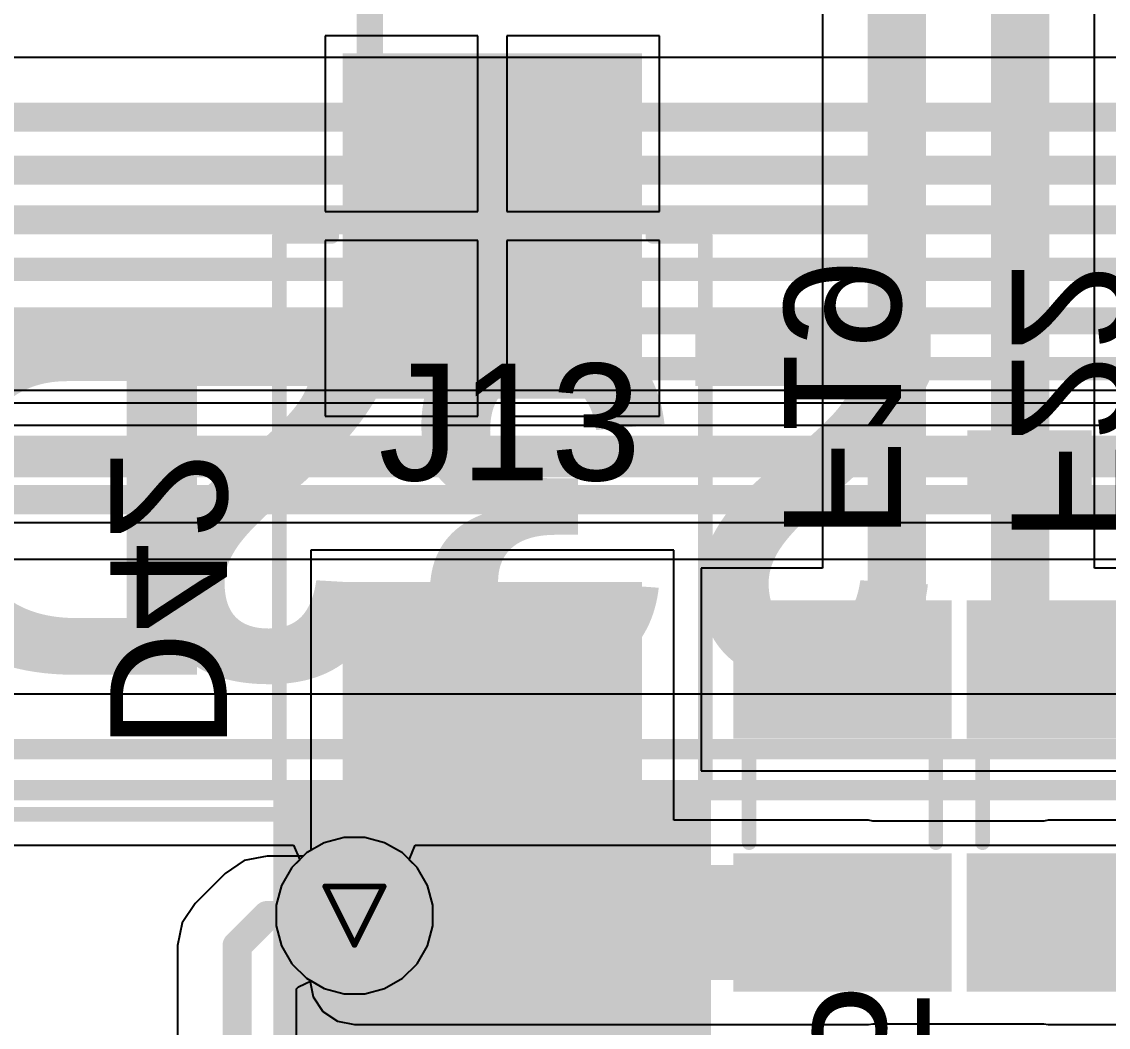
# Model space of a CAD drawing. Header units: inches. Extents: x -21 to 276, y -5 to 220.
# Drawn here: x 58.21 to 67.67, y 77.16 to 85.91 of the extents above; entities that cross this region are included whole.
import ezdxf

# ---------------------------------------------------------------- set-up
doc = ezdxf.new("R2010")
doc.units = ezdxf.units.IN
for name, color, linetype in [('Bottom Layer', 5, 'Continuous'), ('Bottom Overlay', 54, 'Continuous'), ('Bottom Paste', 16, 'Continuous'), ('Bottom Solder', 6, 'Continuous'), ('Drill Drawing', 1, 'Continuous'), ('Ground', 16, 'Continuous'), ('Power + Signal', 76, 'Continuous'), ('Top Layer', 1, 'Continuous'), ('Top Overlay', 2, 'Continuous'), ('Top Solder', 216, 'Continuous'), ('Via Holes', 16, 'Continuous')]:
    doc.layers.add(name, color=color, linetype=linetype)
doc.styles.add('Arial', font='', dxfattribs={"height": 0.2})
doc.styles.add('Arial_Bold', font='', dxfattribs={"height": 0.2})
doc.styles.get('Arial').set_extended_font_data('Arial')
doc.styles.get('Arial_Bold').set_extended_font_data('Arial', bold=True)

# ---------------------------------------------------------------- blocks, each defined once
blk = doc.blocks.new('91304_99_052R2_132')
at = {"layer": 'Top Overlay'}
for points in [[(-15.0114, -1.6256, 0.127, 0.127, 0), (-15.0114, 4.5974, 0.127, 0.127, 0)], [(-12.319, 4.5974, 0.127, 0.127, 0), (-15.0114, 4.5974, 0.127, 0.127, 0)]]:
    blk.add_lwpolyline(points, format="xyseb", dxfattribs=at)
blk.add_lwpolyline([(-15.0432, 4.5974, 0.0635, 0.0635, 1), (-14.9796, 4.5974, 0.0635, 0.0635, 1)], format="xyseb", close=True, dxfattribs=at)
blk.add_lwpolyline([(-15.0432, 4.5974, 0.0635, 0.0635, 1), (-14.9796, 4.5974, 0.0635, 0.0635, 1)], format="xyseb", close=True, dxfattribs=at)
blk = doc.blocks.new('F____0805_B_142')
at = {"layer": 'Bottom Layer'}
for points in [[(-0.6, -0.85), (-1.6, -0.85), (-1.6, 0.85), (-0.6, 0.85)], [(1.6, -0.85), (0.6, -0.85), (0.6, 0.85), (1.6, 0.85)]]:
    blk.add_hatch(color=5, dxfattribs=at).paths.add_polyline_path(points)
at = {"layer": 'Bottom Paste'}
for points in [[(-0.6, -0.85), (-1.6, -0.85), (-1.6, 0.85), (-0.6, 0.85)], [(1.6, -0.85), (0.6, -0.85), (0.6, 0.85), (1.6, 0.85)]]:
    blk.add_hatch(color=16, dxfattribs=at).paths.add_polyline_path(points)
at = {"layer": 'Bottom Solder'}
for points in [[(-0.4984, -0.9516), (-1.7016, -0.9516), (-1.7016, 0.9516), (-0.4984, 0.9516)], [(1.7016, -0.9516), (0.4984, -0.9516), (0.4984, 0.9516), (1.7016, 0.9516)]]:
    blk.add_hatch(color=6, dxfattribs=at).paths.add_polyline_path(points)
at = {"layer": 'Bottom Overlay'}
for points in [[(0.4064, 0.8128, 0.127, 0.127, 0), (-0.4064, 0.8128, 0.127, 0.127, 0)], [(0.4064, -0.8128, 0.127, 0.127, 0), (-0.4064, -0.8128, 0.127, 0.127, 0)]]:
    blk.add_lwpolyline(points, format="xyseb", dxfattribs=at)
for points in [[(-0.4381, 0.8128, 0.0635, 0.0635, 1), (-0.3746, 0.8128, 0.0635, 0.0635, 1)], [(0.3746, 0.8128, 0.0635, 0.0635, 1), (0.4381, 0.8128, 0.0635, 0.0635, 1)], [(-0.4381, -0.8128, 0.0635, 0.0635, 1), (-0.3746, -0.8128, 0.0635, 0.0635, 1)], [(0.3746, -0.8128, 0.0635, 0.0635, 1), (0.4381, -0.8128, 0.0635, 0.0635, 1)]]:
    blk.add_lwpolyline(points, format="xyseb", close=True, dxfattribs=at)
blk = doc.blocks.new('F____0805_B_145')
at = {"layer": 'Bottom Layer'}
for points in [[(-0.6, -0.85), (-1.6, -0.85), (-1.6, 0.85), (-0.6, 0.85)], [(1.6, -0.85), (0.6, -0.85), (0.6, 0.85), (1.6, 0.85)]]:
    blk.add_hatch(color=5, dxfattribs=at).paths.add_polyline_path(points)
at = {"layer": 'Bottom Paste'}
for points in [[(-0.6, -0.85), (-1.6, -0.85), (-1.6, 0.85), (-0.6, 0.85)], [(1.6, -0.85), (0.6, -0.85), (0.6, 0.85), (1.6, 0.85)]]:
    blk.add_hatch(color=16, dxfattribs=at).paths.add_polyline_path(points)
at = {"layer": 'Bottom Solder'}
for points in [[(-0.4984, -0.9516), (-1.7016, -0.9516), (-1.7016, 0.9516), (-0.4984, 0.9516)], [(1.7016, -0.9516), (0.4984, -0.9516), (0.4984, 0.9516), (1.7016, 0.9516)]]:
    blk.add_hatch(color=6, dxfattribs=at).paths.add_polyline_path(points)
at = {"layer": 'Bottom Overlay'}
for points in [[(0.4064, 0.8128, 0.127, 0.127, 0), (-0.4064, 0.8128, 0.127, 0.127, 0)], [(0.4064, -0.8128, 0.127, 0.127, 0), (-0.4064, -0.8128, 0.127, 0.127, 0)]]:
    blk.add_lwpolyline(points, format="xyseb", dxfattribs=at)
for points in [[(-0.4381, 0.8128, 0.0635, 0.0635, 1), (-0.3746, 0.8128, 0.0635, 0.0635, 1)], [(0.3746, 0.8128, 0.0635, 0.0635, 1), (0.4381, 0.8128, 0.0635, 0.0635, 1)], [(-0.4381, -0.8128, 0.0635, 0.0635, 1), (-0.3746, -0.8128, 0.0635, 0.0635, 1)], [(0.3746, -0.8128, 0.0635, 0.0635, 1), (0.4381, -0.8128, 0.0635, 0.0635, 1)]]:
    blk.add_lwpolyline(points, format="xyseb", close=True, dxfattribs=at)
blk = doc.blocks.new('SMB__B_147')
at = {"layer": 'Bottom Layer'}
for points in [[(-0.9, 1.2), (-0.9, -1.2), (-3.7, -1.2), (-3.7, 1.2)], [(3.7, 1.2), (3.7, -1.2), (0.9, -1.2), (0.9, 1.2)]]:
    blk.add_hatch(color=5, dxfattribs=at).paths.add_polyline_path(points)
at = {"layer": 'Bottom Overlay'}
for points in [[(2.5908, 1.2438), (4.826, 1.2438), (4.826, 1.9042), (2.5908, 1.9042)], [(3.7338, -1.347), (4.826, -1.347), (4.826, 1.6502), (3.7338, 1.6502)], [(2.5908, -1.9058), (4.826, -1.9058), (4.826, -1.2454), (2.5908, -1.2454)]]:
    blk.add_hatch(color=54, dxfattribs=at).paths.add_polyline_path(points)
at = {"layer": 'Bottom Paste'}
for points in [[(-0.9, 1.2), (-0.9, -1.2), (-3.7, -1.2), (-3.7, 1.2)], [(3.7, 1.2), (3.7, -1.2), (0.9, -1.2), (0.9, 1.2)]]:
    blk.add_hatch(color=16, dxfattribs=at).paths.add_polyline_path(points)
at = {"layer": 'Bottom Solder'}
for points in [[(-0.7984, 1.3016), (-0.7984, -1.3016), (-3.8016, -1.3016), (-3.8016, 1.3016)], [(3.8016, 1.3016), (3.8016, -1.3016), (0.7984, -1.3016), (0.7984, 1.3016)]]:
    blk.add_hatch(color=6, dxfattribs=at).paths.add_polyline_path(points)
at = {"layer": 'Bottom Overlay'}
for points in [[(-2.2098, 1.397, 0.127, 0.127, 0), (-2.2098, 1.8542, 0.127, 0.127, 0)], [(2.5908, 1.8542, 0.127, 0.127, 0), (-2.2098, 1.8542, 0.127, 0.127, 0)], [(-2.2098, -1.8542, 0.127, 0.127, 0), (-2.2098, -1.397, 0.127, 0.127, 0)], [(2.5908, -1.8542, 0.127, 0.127, 0), (-2.2098, -1.8542, 0.127, 0.127, 0)]]:
    blk.add_lwpolyline(points, format="xyseb", dxfattribs=at)
for points in [[(-2.2416, 1.8542, 0.0635, 0.0635, 1), (-2.178, 1.8542, 0.0635, 0.0635, 1)], [(-2.2416, 1.8542, 0.0635, 0.0635, 1), (-2.178, 1.8542, 0.0635, 0.0635, 1)], [(2.5591, 1.8542, 0.0635, 0.0635, 1), (2.6225, 1.8542, 0.0635, 0.0635, 1)], [(-2.2416, 1.397, 0.0635, 0.0635, 1), (-2.178, 1.397, 0.0635, 0.0635, 1)], [(-2.2416, -1.397, 0.0635, 0.0635, 1), (-2.178, -1.397, 0.0635, 0.0635, 1)], [(-2.2416, -1.8542, 0.0635, 0.0635, 1), (-2.178, -1.8542, 0.0635, 0.0635, 1)], [(-2.2416, -1.8542, 0.0635, 0.0635, 1), (-2.178, -1.8542, 0.0635, 0.0635, 1)], [(2.5591, -1.8542, 0.0635, 0.0635, 1), (2.6225, -1.8542, 0.0635, 0.0635, 1)]]:
    blk.add_lwpolyline(points, format="xyseb", close=True, dxfattribs=at)
blk = doc.blocks.new('DB128L_5_08_2P_BK_S_199')
at = {"layer": 'Top Overlay'}
for points in [[(5.1308, 5.1308, 0.127, 0.127, 0), (-5.1308, 5.1308, 0.127, 0.127, 0)], [(-5.1308, 5.1308, 0.127, 0.127, 0), (-5.1308, -5.08, 0.127, 0.127, 0)]]:
    blk.add_lwpolyline(points, format="xyseb", dxfattribs=at)
blk.add_lwpolyline([(-5.1626, 5.1308, 0.0635, 0.0635, 1), (-5.0991, 5.1308, 0.0635, 0.0635, 1)], format="xyseb", close=True, dxfattribs=at)
blk.add_lwpolyline([(-5.1626, 5.1308, 0.0635, 0.0635, 1), (-5.0991, 5.1308, 0.0635, 0.0635, 1)], format="xyseb", close=True, dxfattribs=at)
blk = doc.blocks.new('DB128L_5_08_3P_BK_S_200')
at = {"layer": 'Top Overlay'}
for points in [[(7.6708, 5.1308, 0.127, 0.127, 0), (-7.6708, 5.1308, 0.127, 0.127, 0)], [(7.6708, 5.1308, 0.127, 0.127, 0), (7.6708, -5.08, 0.127, 0.127, 0)]]:
    blk.add_lwpolyline(points, format="xyseb", dxfattribs=at)
blk.add_lwpolyline([(7.6391, 5.1308, 0.0635, 0.0635, 1), (7.7025, 5.1308, 0.0635, 0.0635, 1)], format="xyseb", close=True, dxfattribs=at)
blk.add_lwpolyline([(7.6391, 5.1308, 0.0635, 0.0635, 1), (7.7025, 5.1308, 0.0635, 0.0635, 1)], format="xyseb", close=True, dxfattribs=at)

msp = doc.modelspace()

# ---------------------------------------------------------------- hatches: boundary and pattern name
at = {"layer": 'Bottom Layer'}
for points in [[(61.1084, 77.5688), (65.5828, 77.5688), (65.5828, 78.5688), (61.1084, 78.5688)], [(67.1479, 77.5688), (71.5856, 77.5688), (71.5856, 78.5688), (67.1479, 78.5688)]]:
    msp.add_hatch(color=5, dxfattribs=at).paths.add_polyline_path(points)
h = msp.add_hatch(color=5, dxfattribs=at)
edge = h.paths.add_edge_path()
edge.add_arc((61.1084, 78.128), 0.3, 0, 360)
at = {"layer": 'Bottom Solder'}
h = msp.add_hatch(color=6, dxfattribs=at)
edge = h.paths.add_edge_path()
edge.add_arc((61.1084, 78.128), 0.4016, 0, 360)
at = {"layer": 'Ground'}
h = msp.add_hatch(color=16, dxfattribs=at)
edge = h.paths.add_edge_path()
edge.add_arc((61.1084, 78.128), 0.3, 0, 360)
at = {"layer": 'Power + Signal'}
h = msp.add_hatch(color=76, dxfattribs=at)
edge = h.paths.add_edge_path()
edge.add_arc((61.1084, 78.128), 0.3, 0, 360)
at = {"layer": 'Top Layer'}
h = msp.add_hatch(color=1, dxfattribs=at)
edge = h.paths.add_edge_path()
edge.add_arc((61.1084, 78.128), 0.3, 0, 360)
at = {"layer": 'Top Solder'}
h = msp.add_hatch(color=216, dxfattribs=at)
edge = h.paths.add_edge_path()
edge.add_arc((61.1084, 78.128), 0.4016, 0, 360)
at = {"layer": 'Via Holes'}
h = msp.add_hatch(color=7, dxfattribs=at)
edge = h.paths.add_edge_path()
edge.add_arc((61.1084, 78.128), 0.15, 0, 360)

# ---------------------------------------------------------------- linework, layer by layer
at = {"layer": 'Bottom Layer'}
for p, q in [((65.1814, 86.0658), (65.1814, 81.1498)), ((67.5493, 81.1498), (67.5493, 86.1533)), ((62.1814, 85.782), (60.8544, 85.782)), ((60.8544, 85.782), (60.8544, 84.255)), ((62.1814, 84.255), (62.1814, 85.782)), ((63.7624, 85.782), (62.4354, 85.782)), ((62.4354, 85.782), (62.4354, 84.255)), ((63.7624, 84.255), (63.7624, 85.782)), ((60.8544, 84.255), (62.1814, 84.255)), ((62.4354, 84.255), (63.7624, 84.255)), ((62.1814, 84.001), (60.8544, 84.001)), ((60.8544, 84.001), (60.8544, 82.474)), ((62.1814, 82.474), (62.1814, 84.001)), ((63.7624, 84.001), (62.4354, 84.001)), ((62.4354, 84.001), (62.4354, 82.474)), ((63.7624, 82.474), (63.7624, 84.001)), ((60.8544, 82.474), (62.1814, 82.474)), ((62.4354, 82.474), (63.7624, 82.474)), ((63.8894, 81.309), (60.7274, 81.309)), ((60.7274, 81.309), (60.7274, 78.6944)), ((63.8894, 78.9573), (63.8894, 81.309)), ((65.1814, 81.1498), (64.1254, 81.1498)), ((64.1254, 81.1498), (64.1254, 79.3878)), ((68.6194, 81.1498), (67.5493, 81.1498)), ((64.1254, 79.3878), (68.6194, 79.3878)), ((65.5828, 78.9573), (63.8894, 78.9573)), ((65.6203, 78.9498), (65.5828, 78.9573)), ((67.1103, 78.9498), (65.6203, 78.9498)), ((67.1479, 78.9573), (67.1103, 78.9498)), ((68.8046, 78.9573), (67.1479, 78.9573)), ((60.7274, 78.6944), (60.6902, 78.6729)), ((60.6902, 78.6729), (60.5634, 78.5462)), ((60.5634, 78.5462), (60.4738, 78.3909)), ((60.4738, 78.3909), (60.4274, 78.2177)), ((60.4274, 78.2177), (60.4274, 78.0384)), ((60.4274, 78.0384), (60.4738, 77.8652)), ((60.4738, 77.8652), (60.5634, 77.7099)), ((60.5634, 77.7099), (60.6902, 77.5831)), ((60.6902, 77.5831), (60.7206, 77.5656)), ((60.7206, 77.5656), (60.7495, 77.4201)), ((60.7495, 77.4201), (60.8337, 77.2941)), ((60.8337, 77.2941), (60.9597, 77.2099)), ((60.9597, 77.2099), (61.1084, 77.1803)), ((61.1084, 77.1803), (65.5828, 77.1803)), ((65.5828, 77.1803), (65.6203, 77.1878)), ((65.6203, 77.1878), (67.1103, 77.1878)), ((67.1103, 77.1878), (67.1479, 77.1803)), ((67.1479, 77.1803), (71.5856, 77.1803))]:
    msp.add_line(p, q, dxfattribs=at)
for points in [[(66.9019, 80.5148, 0.508, 0.508, 0), (66.9019, 86.4215, 0.508, 0.508, 0)], [(65.8288, 80.5148, 0.508, 0.508, 0), (65.8288, 86.334, 0.508, 0.508, 0)], [(65.5828, 80.2688, 0.508, 0.508, 0), (65.8288, 80.5148, 0.508, 0.508, 0)], [(66.9019, 80.5148, 0.508, 0.508, 0), (67.1479, 80.2688, 0.508, 0.508, 0)], [(65.3564, 80.2688, 0.508, 0.508, 0), (65.5828, 80.2688, 0.508, 0.508, 0)], [(67.1479, 80.2688, 0.508, 0.508, 0), (67.3884, 80.2688, 0.508, 0.508, 0)], [(61.2989, 78.4565, 0.381, 0.381, 0), (62.3084, 79.466, 0.381, 0.381, 0)], [(62.3084, 79.466, 0.381, 0.381, 0), (62.3084, 79.528, 0.381, 0.381, 0)], [(61.1084, 78.128, 0.381, 0.381, 0), (61.138, 78.0984, 0.381, 0.381, 0)], [(61.138, 78.0984, 0.381, 0.381, 0), (63.6278, 78.0984, 0.381, 0.381, 0)], [(63.6278, 78.0984, 0.381, 0.381, 0), (63.6574, 78.0688, 0.381, 0.381, 0)]]:
    msp.add_lwpolyline(points, format="xyseb", dxfattribs=at)
for points in [[(65.7018, 80.5148, 0.254, 0.254, 1), (65.9558, 80.5148, 0.254, 0.254, 1)], [(65.7018, 80.5148, 0.254, 0.254, 1), (65.9558, 80.5148, 0.254, 0.254, 1)], [(66.7749, 80.5148, 0.254, 0.254, 1), (67.0289, 80.5148, 0.254, 0.254, 1)], [(66.7749, 80.5148, 0.254, 0.254, 1), (67.0289, 80.5148, 0.254, 0.254, 1)], [(65.2294, 80.2688, 0.254, 0.254, 1), (65.4834, 80.2688, 0.254, 0.254, 1)], [(65.4558, 80.2688, 0.254, 0.254, 1), (65.7098, 80.2688, 0.254, 0.254, 1)], [(65.4558, 80.2688, 0.254, 0.254, 1), (65.7098, 80.2688, 0.254, 0.254, 1)], [(67.0209, 80.2688, 0.254, 0.254, 1), (67.2749, 80.2688, 0.254, 0.254, 1)], [(67.0209, 80.2688, 0.254, 0.254, 1), (67.2749, 80.2688, 0.254, 0.254, 1)], [(67.2614, 80.2688, 0.254, 0.254, 1), (67.5154, 80.2688, 0.254, 0.254, 1)], [(62.2131, 79.528, 0.1905, 0.1905, 1), (62.4036, 79.528, 0.1905, 0.1905, 1)], [(62.2131, 79.466, 0.1905, 0.1905, 1), (62.4036, 79.466, 0.1905, 0.1905, 1)], [(62.2131, 79.466, 0.1905, 0.1905, 1), (62.4036, 79.466, 0.1905, 0.1905, 1)], [(61.2036, 78.4565, 0.1905, 0.1905, 1), (61.3941, 78.4565, 0.1905, 0.1905, 1)], [(61.0131, 78.128, 0.1905, 0.1905, 1), (61.2036, 78.128, 0.1905, 0.1905, 1)], [(61.0427, 78.0984, 0.1905, 0.1905, 1), (61.2332, 78.0984, 0.1905, 0.1905, 1)], [(61.0427, 78.0984, 0.1905, 0.1905, 1), (61.2332, 78.0984, 0.1905, 0.1905, 1)], [(63.5325, 78.0984, 0.1905, 0.1905, 1), (63.723, 78.0984, 0.1905, 0.1905, 1)], [(63.5325, 78.0984, 0.1905, 0.1905, 1), (63.723, 78.0984, 0.1905, 0.1905, 1)], [(63.5621, 78.0688, 0.1905, 0.1905, 1), (63.7526, 78.0688, 0.1905, 0.1905, 1)]]:
    msp.add_lwpolyline(points, format="xyseb", close=True, dxfattribs=at)
at = {"layer": 'Drill Drawing'}
for points in [[(60.8544, 78.382, 0.0508, 0.0508, 0), (61.3624, 78.382, 0.0508, 0.0508, 0)], [(60.8544, 78.382, 0.0508, 0.0508, 0), (61.1084, 77.874, 0.0508, 0.0508, 0)], [(61.1084, 77.874, 0.0508, 0.0508, 0), (61.3624, 78.382, 0.0508, 0.0508, 0)]]:
    msp.add_lwpolyline(points, format="xyseb", dxfattribs=at)
for points in [[(60.8417, 78.382, 0.0254, 0.0254, 1), (60.8671, 78.382, 0.0254, 0.0254, 1)], [(60.8417, 78.382, 0.0254, 0.0254, 1), (60.8671, 78.382, 0.0254, 0.0254, 1)], [(61.3497, 78.382, 0.0254, 0.0254, 1), (61.3751, 78.382, 0.0254, 0.0254, 1)], [(61.3497, 78.382, 0.0254, 0.0254, 1), (61.3751, 78.382, 0.0254, 0.0254, 1)], [(61.0957, 77.874, 0.0254, 0.0254, 1), (61.1211, 77.874, 0.0254, 0.0254, 1)], [(61.0957, 77.874, 0.0254, 0.0254, 1), (61.1211, 77.874, 0.0254, 0.0254, 1)]]:
    msp.add_lwpolyline(points, format="xyseb", close=True, dxfattribs=at)
at = {"layer": 'Ground'}
for p, q in [((88.2271, 85.5931), (55.9648, 85.5931)), ((57.2086, 82.3943), (86.2181, 82.3943)), ((61.0187, 78.809), (60.8455, 78.7626)), ((61.198, 78.809), (61.0187, 78.809)), ((61.3712, 78.7626), (61.198, 78.809)), ((60.8455, 78.7626), (60.6902, 78.6729)), ((61.5265, 78.6729), (61.3712, 78.7626)), ((60.6902, 78.6729), (60.5634, 78.5462)), ((61.6533, 78.5462), (61.5265, 78.6729)), ((60.5634, 78.5462), (60.4738, 78.3909)), ((61.743, 78.3909), (61.6533, 78.5462)), ((60.4738, 78.3909), (60.4274, 78.2177)), ((61.7894, 78.2177), (61.743, 78.3909)), ((60.4274, 78.2177), (60.4274, 78.0384)), ((61.7894, 78.0384), (61.7894, 78.2177)), ((60.4274, 78.0384), (60.4738, 77.8652)), ((61.743, 77.8652), (61.7894, 78.0384)), ((60.4738, 77.8652), (60.5634, 77.7099)), ((61.6533, 77.7099), (61.743, 77.8652)), ((60.5634, 77.7099), (60.6902, 77.5831)), ((61.5265, 77.5831), (61.6533, 77.7099)), ((60.6902, 77.5831), (60.8455, 77.4934)), ((61.3712, 77.4934), (61.5265, 77.5831)), ((60.8455, 77.4934), (61.0187, 77.447)), ((61.198, 77.447), (61.3712, 77.4934)), ((61.0187, 77.447), (61.198, 77.447))]:
    msp.add_line(p, q, dxfattribs=at)
for points in [[(55.9648, 85.0751, 0.254, 0.254, 0), (88.2271, 85.0751, 0.254, 0.254, 0)], [(56.2415, 84.6135, 0.254, 0.254, 0), (87.6239, 84.6135, 0.254, 0.254, 0)], [(56.4439, 84.1817, 0.254, 0.254, 0), (86.7789, 84.1817, 0.254, 0.254, 0)], [(56.6228, 83.7499, 0.2032, 0.2032, 0), (86.6359, 83.7499, 0.2032, 0.2032, 0)], [(56.8259, 83.3181, 0.2032, 0.2032, 0), (86.5289, 83.3181, 0.2032, 0.2032, 0)], [(57.0048, 82.8863, 0.2032, 0.2032, 0), (86.4219, 82.8863, 0.2032, 0.2032, 0)]]:
    msp.add_lwpolyline(points, format="xyseb", dxfattribs=at)
at = {"layer": 'Power + Signal'}
for p, q in [((87.3364, 82.6963), (56.154, 82.6963)), ((56.5474, 81.2286), (72.7501, 81.2286)), ((61.0187, 78.809), (60.8455, 78.7626)), ((61.198, 78.809), (61.0187, 78.809)), ((61.3712, 78.7626), (61.198, 78.809)), ((60.8455, 78.7626), (60.6902, 78.6729)), ((61.5265, 78.6729), (61.3712, 78.7626)), ((60.1498, 78.6065), (59.9818, 78.4943)), ((60.348, 78.646), (60.1498, 78.6065)), ((60.6633, 78.646), (60.348, 78.646)), ((60.6902, 78.6729), (60.6633, 78.646)), ((61.6533, 78.5462), (61.5265, 78.6729)), ((61.743, 78.3909), (61.6533, 78.5462)), ((59.9818, 78.4943), (59.7206, 78.2331)), ((61.7894, 78.2177), (61.743, 78.3909)), ((59.7206, 78.2331), (59.6083, 78.065)), ((61.7894, 78.0384), (61.7894, 78.2177)), ((59.6083, 78.065), (59.5689, 77.8668)), ((61.743, 77.8652), (61.7894, 78.0384)), ((59.5689, 77.8668), (59.5689, 76.0929)), ((61.6533, 77.7099), (61.743, 77.8652)), ((61.5265, 77.5831), (61.6533, 77.7099)), ((60.6213, 77.5092), (60.7318, 77.5591)), ((60.7318, 77.5591), (60.8455, 77.4934)), ((61.3712, 77.4934), (61.5265, 77.5831)), ((60.6048, 77.4915), (60.6213, 77.5092)), ((60.6048, 76.789), (60.6048, 77.4915)), ((60.8455, 77.4934), (61.0187, 77.447)), ((61.198, 77.447), (61.3712, 77.4934)), ((61.0187, 77.447), (61.198, 77.447))]:
    msp.add_line(p, q, dxfattribs=at)
for points in [[(56.154, 82.1783, 0.254, 0.254, 0), (87.3364, 82.1783, 0.254, 0.254, 0)], [(56.3328, 81.7465, 0.254, 0.254, 0), (87.1575, 81.7465, 0.254, 0.254, 0)], [(60.0868, 77.8668, 0.254, 0.254, 0), (60.348, 78.128, 0.254, 0.254, 0)], [(60.348, 78.128, 0.254, 0.254, 0), (61.1084, 78.128, 0.254, 0.254, 0)], [(60.0868, 66.4982, 0.254, 0.254, 0), (60.0868, 77.8668, 0.254, 0.254, 0)]]:
    msp.add_lwpolyline(points, format="xyseb", dxfattribs=at)
for points in [[(60.2845, 78.128, 0.127, 0.127, 1), (60.4115, 78.128, 0.127, 0.127, 1)], [(60.2845, 78.128, 0.127, 0.127, 1), (60.4115, 78.128, 0.127, 0.127, 1)], [(61.0449, 78.128, 0.127, 0.127, 1), (61.1719, 78.128, 0.127, 0.127, 1)], [(60.0233, 77.8668, 0.127, 0.127, 1), (60.1503, 77.8668, 0.127, 0.127, 1)], [(60.0233, 77.8668, 0.127, 0.127, 1), (60.1503, 77.8668, 0.127, 0.127, 1)]]:
    msp.add_lwpolyline(points, format="xyseb", close=True, dxfattribs=at)
at = {"layer": 'Top Layer'}
for p, q in [((89.2194, 82.5854), (52.6034, 82.5854)), ((52.8179, 81.5494), (85.8998, 81.5494)), ((75.2806, 80.055), (56.755, 80.055)), ((57.1007, 78.7412), (60.5789, 78.7412)), ((60.5789, 78.7412), (60.6315, 78.6142)), ((61.5852, 78.6142), (61.6378, 78.7412)), ((61.6378, 78.7412), (71.0561, 78.7412)), ((60.6315, 78.6142), (60.5634, 78.5462)), ((61.6533, 78.5462), (61.5852, 78.6142)), ((60.5634, 78.5462), (60.4738, 78.3909)), ((61.743, 78.3909), (61.6533, 78.5462)), ((60.4738, 78.3909), (60.4274, 78.2177)), ((61.7894, 78.2177), (61.743, 78.3909)), ((60.4274, 78.2177), (60.4274, 78.0384)), ((61.7894, 78.0384), (61.7894, 78.2177)), ((60.4274, 78.0384), (60.4738, 77.8652)), ((61.743, 77.8652), (61.7894, 78.0384)), ((60.4738, 77.8652), (60.5634, 77.7099)), ((61.6533, 77.7099), (61.743, 77.8652)), ((60.5634, 77.7099), (60.6902, 77.5831)), ((61.5265, 77.5831), (61.6533, 77.7099)), ((60.6902, 77.5831), (60.8455, 77.4934)), ((61.3712, 77.4934), (61.5265, 77.5831)), ((60.8455, 77.4934), (61.0187, 77.447)), ((61.198, 77.447), (61.3712, 77.4934)), ((61.0187, 77.447), (61.198, 77.447))]:
    msp.add_line(p, q, dxfattribs=at)
for points in [[(52.6034, 82.0674, 0.254, 0.254, 0), (89.6646, 82.0674, 0.254, 0.254, 0)], [(57.8128, 79.5759, 0.1778, 0.1778, 0), (77.0705, 79.5759, 0.1778, 0.1778, 0)], [(56.9023, 79.2203, 0.1778, 0.1778, 0), (77.2178, 79.2203, 0.1778, 0.1778, 0)]]:
    msp.add_lwpolyline(points, format="xyseb", dxfattribs=at)

# ---------------------------------------------------------------- block references
for name, p, rotation in [('DB128L_5_08_2P_BK_S_199', (56.1616, 88.3812), 180), ('DB128L_5_08_3P_BK_S_200', (68.8616, 88.3812), 180), ('SMB__B_147', (62.3084, 81.828), 270), ('F____0805_B_145', (65.3564, 79.1688), 270), ('F____0805_B_142', (67.3884, 79.1688), 270), ('91304_99_052R2_132', (57.0266, 63.9972), 270)]:
    msp.add_blockref(name, p, dxfattribs=dict(rotation=rotation))

# ---------------------------------------------------------------- texts
at = {"layer": 'Bottom Overlay', "style": 'Arial', "text_generation_flag": 2}
for s, p in [('F19', (64.8485, 81.3966)), ('F22', (66.8297, 81.3706)), ('D42', (58.9829, 79.5726)), ('C45', (65.1004, 74.922))]:
    msp.add_text(s, height=1.016, rotation=270, dxfattribs=at).set_placement(p)
at = {"layer": 'Top Overlay', "style": 'Arial_Bold'}
for s, p in [('DTMF', (60.024, 83.2714)), ('RS-232', (73.6049, 83.2348))]:
    msp.add_text(s, height=3.048, rotation=180, dxfattribs=at).set_placement(p)
at = {"layer": 'Top Overlay', "style": 'Arial'}
msp.add_text('J13', height=1.016, dxfattribs=at).set_placement((61.316, 81.9152))

doc.saveas('drawing.dxf')
